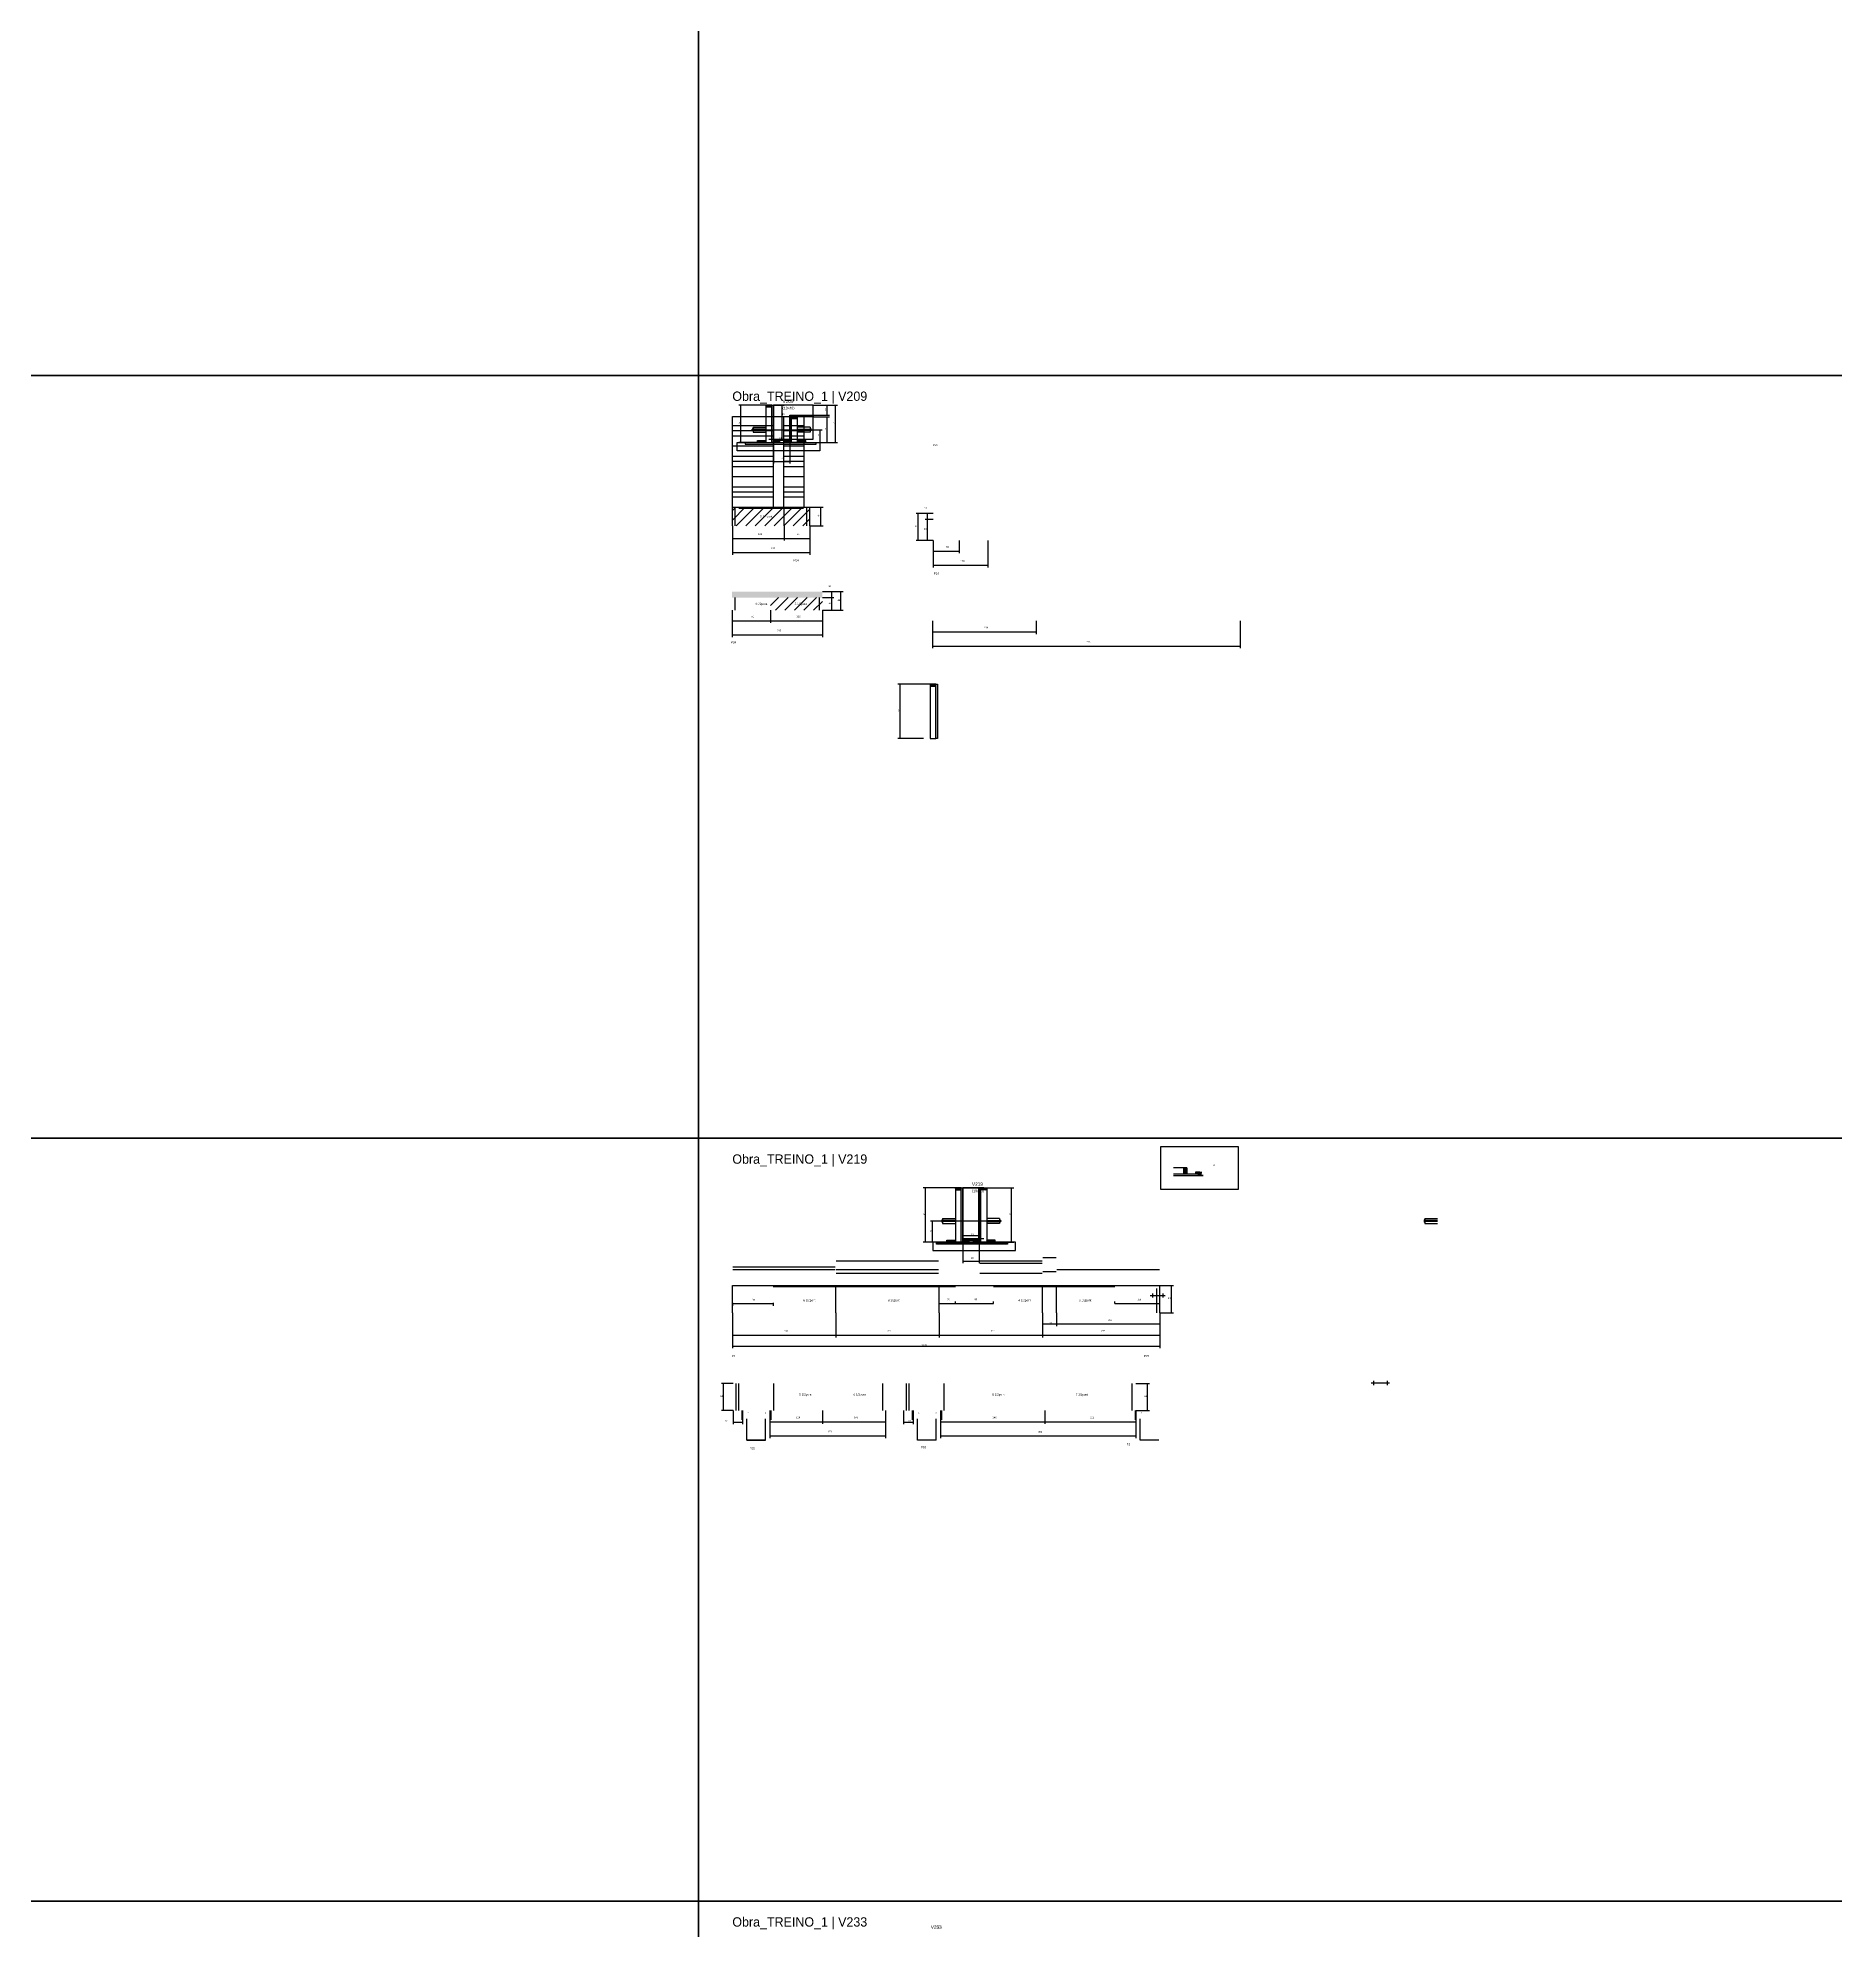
# Model space of a CAD drawing. Header units: metres. Extents: x -41 to 34840, y -36000 to 1848.
# Drawn here: x 4241 to 8482, y -12668 to -8203 of the extents above; entities that cross this region are included whole.
import ezdxf

# ---------------------------------------------------------------- set-up
doc = ezdxf.new("R2010")
doc.units = ezdxf.units.M
for name, color, linetype in [('barrote', 126, 'Continuous'), ('CELL_BORDER', 8, 'Continuous'), ('CONCRETO', 251, 'Continuous'), ('COTA', 4, 'Continuous'), ('Cota Seção (2x)', 4, 'Continuous'), ('cotas', 4, 'Continuous'), ('Hachura', 253, 'Continuous'), ('LABEL_ID', 3, 'Continuous'), ('Madeira', 126, 'Continuous'), ('NOMENCLATURA', 7, 'Continuous'), ('Painéis', 200, 'Continuous'), ('REAPROVEITAMENTO', 251, 'Continuous'), ('SARR_2.2x7', 40, 'Continuous'), ('SCO-___-LAJ', 4, 'Continuous'), ('TENSOR', 2, 'Continuous'), ('Texto Seção', 7, 'Continuous')]:
    doc.layers.add(name, color=color, linetype=linetype)

msp = doc.modelspace()

# ---------------------------------------------------------------- hatches: boundary and pattern name
at = {"layer": 'COTA'}
h = msp.add_hatch(dxfattribs=at)
h.set_pattern_fill('AR-CONC', scale=0.03)
h.paths.add_polyline_path([(6092.4, -9510.2), (5879.4, -9510.2), (5879.4, -9510.2), (5879.4, -9524.2), (5879.4, -9524.2), (6092.4, -9524.2), (6092.4, -9524.2), (6092.4, -9510.2)])
at = {"layer": 'Hachura'}
h = msp.add_hatch(dxfattribs=at)
h.set_pattern_fill('ANSI31', scale=0.5)
h.paths.add_polyline_path([(5973.3, -9074.4), (5973.3, -9070), (5973.3, -9070), (5959.3, -9070), (5959.3, -9070), (5959.3, -9074.4), (5959.3, -9074.4), (5973.3, -9074.4)])
h = msp.add_hatch(color=8, dxfattribs=at)
h.dxf.hatch_style = 1
h.paths.add_polyline_path([(5973.3, -9070), (5977.3, -9070), (5977.3, -9070), (5977.3, -9158), (5977.3, -9158), (5973.3, -9158), (5973.3, -9158), (5973.3, -9070)])
h = msp.add_hatch(color=8, dxfattribs=at)
h.dxf.hatch_style = 1
h.paths.add_polyline_path([(6015.3, -9098), (6015.3, -9094), (6015.3, -9094), (6070.9, -9094), (6070.9, -9094), (6070.9, -9098), (6070.9, -9098), (6015.3, -9098)])
h = msp.add_hatch(color=8, dxfattribs=at)
h.dxf.hatch_style = 1
h.paths.add_polyline_path([(6019.3, -9098), (6015.3, -9098), (6015.3, -9098), (6015.3, -9158), (6015.3, -9158), (6019.3, -9158), (6019.3, -9158), (6019.3, -9098)])
h = msp.add_hatch(dxfattribs=at)
h.set_pattern_fill('ANSI31', scale=0.5)
h.paths.add_polyline_path([(6019.3, -9102.4), (6019.3, -9098), (6019.3, -9098), (6033.3, -9098), (6033.3, -9098), (6033.3, -9102.4), (6033.3, -9102.4), (6019.3, -9102.4)])
h = msp.add_hatch(color=8, dxfattribs=at)
h.dxf.hatch_style = 1
h.paths.add_polyline_path([(5977.3, -9153.6), (5977.3, -9150), (5977.3, -9150), (6015.3, -9150), (6015.3, -9150), (6015.3, -9153.6), (6015.3, -9153.6), (5977.3, -9153.6)])
h = msp.add_hatch(dxfattribs=at)
h.set_pattern_fill('ANSI31', scale=0.5)
h.paths.add_polyline_path([(5939.3, -9158), (5939.3, -9153.6), (5939.3, -9153.6), (5959.3, -9153.6), (5959.3, -9153.6), (5959.3, -9158), (5959.3, -9158), (5939.3, -9158)])
h = msp.add_hatch(dxfattribs=at)
h.set_pattern_fill('ANSI31', scale=0.5)
h.paths.add_polyline_path([(5977.3, -9158), (5977.3, -9153.6), (5977.3, -9153.6), (5991.3, -9153.6), (5991.3, -9153.6), (5991.3, -9158), (5991.3, -9158), (5977.3, -9158)])
h = msp.add_hatch(dxfattribs=at)
h.set_pattern_fill('ANSI31', scale=0.5)
h.paths.add_polyline_path([(6015.3, -9158), (6015.3, -9153.6), (6015.3, -9153.6), (6001.3, -9153.6), (6001.3, -9153.6), (6001.3, -9158), (6001.3, -9158), (6015.3, -9158)])
h = msp.add_hatch(dxfattribs=at)
h.set_pattern_fill('ANSI31', scale=0.5)
h.paths.add_polyline_path([(6053.3, -9158), (6053.3, -9153.6), (6053.3, -9153.6), (6033.3, -9153.6), (6033.3, -9153.6), (6033.3, -9158), (6033.3, -9158), (6053.3, -9158)])
h = msp.add_hatch(dxfattribs=at)
h.set_pattern_fill('ANSI31', scale=0.5)
h.paths.add_polyline_path([(6360.5, -9732.8), (6360.5, -9728.4), (6360.5, -9728.4), (6346.5, -9728.4), (6346.5, -9728.4), (6346.5, -9732.8), (6346.5, -9732.8), (6360.5, -9732.8)])
h = msp.add_hatch(color=8, dxfattribs=at)
h.dxf.hatch_style = 1
h.paths.add_polyline_path([(6360.5, -9728.4), (6364.5, -9728.4), (6364.5, -9728.4), (6364.5, -9856.4), (6364.5, -9856.4), (6360.5, -9856.4), (6360.5, -9856.4), (6360.5, -9728.4)])
h = msp.add_hatch(dxfattribs=at)
h.set_pattern_fill('ANSI31', scale=0.5)
h.paths.add_polyline_path([(6952.3, -10884), (6945.3, -10884), (6945.3, -10870), (6952.3, -10870)])
h = msp.add_hatch(dxfattribs=at)
h.set_pattern_fill('ANSI31', scale=0.5)
h.paths.add_polyline_path([(6987.3, -10884), (6983.1, -10879.6), (6983.1, -10879.6), (6973.2, -10879.6), (6973.2, -10879.6), (6973.2, -10884), (6973.2, -10884), (6987.3, -10884)])
h = msp.add_hatch(dxfattribs=at)
h.set_pattern_fill('ANSI31', scale=0.5)
h.paths.add_polyline_path([(6420.3, -10921.5), (6420.3, -10917.1), (6420.3, -10917.1), (6406.3, -10917.1), (6406.3, -10917.1), (6406.3, -10921.5), (6406.3, -10921.5), (6420.3, -10921.5)])
h = msp.add_hatch(color=8, dxfattribs=at)
h.dxf.hatch_style = 1
h.paths.add_polyline_path([(6420.3, -10917.1), (6424.3, -10917.1), (6424.3, -10917.1), (6424.3, -11045.1), (6424.3, -11045.1), (6420.3, -11045.1), (6420.3, -11045.1), (6420.3, -10917.1)])
h = msp.add_hatch(color=8, dxfattribs=at)
h.dxf.hatch_style = 1
h.paths.add_polyline_path([(6466.3, -10917.1), (6462.3, -10917.1), (6462.3, -10917.1), (6462.3, -11045.1), (6462.3, -11045.1), (6466.3, -11045.1), (6466.3, -11045.1), (6466.3, -10917.1)])
h = msp.add_hatch(dxfattribs=at)
h.set_pattern_fill('ANSI31', scale=0.5)
h.paths.add_polyline_path([(6466.3, -10921.5), (6466.3, -10917.1), (6466.3, -10917.1), (6480.3, -10917.1), (6480.3, -10917.1), (6480.3, -10921.5), (6480.3, -10921.5), (6466.3, -10921.5)])
h = msp.add_hatch(dxfattribs=at)
h.set_pattern_fill('ANSI31', scale=0.5)
h.paths.add_polyline_path([(6386.3, -11045.1), (6386.3, -11040.7), (6386.3, -11040.7), (6406.3, -11040.7), (6406.3, -11040.7), (6406.3, -11045.1), (6406.3, -11045.1), (6386.3, -11045.1)])
h = msp.add_hatch(color=8, dxfattribs=at)
h.dxf.hatch_style = 1
h.paths.add_polyline_path([(6462.3, -11040.7), (6462.3, -11037.1), (6462.3, -11037.1), (6424.3, -11037.1), (6424.3, -11037.1), (6424.3, -11040.7), (6424.3, -11040.7), (6462.3, -11040.7)])
h = msp.add_hatch(dxfattribs=at)
h.set_pattern_fill('ANSI31', scale=0.5)
h.paths.add_polyline_path([(6424.3, -11045.1), (6424.3, -11040.7), (6424.3, -11040.7), (6438.3, -11040.7), (6438.3, -11040.7), (6438.3, -11045.1), (6438.3, -11045.1), (6424.3, -11045.1)])
h = msp.add_hatch(dxfattribs=at)
h.set_pattern_fill('ANSI31', scale=0.5)
h.paths.add_polyline_path([(6462.3, -11045.1), (6462.3, -11040.7), (6462.3, -11040.7), (6448.3, -11040.7), (6448.3, -11040.7), (6448.3, -11045.1), (6448.3, -11045.1), (6462.3, -11045.1)])
h = msp.add_hatch(dxfattribs=at)
h.set_pattern_fill('ANSI31', scale=0.5)
h.paths.add_polyline_path([(6500.3, -11045.1), (6500.3, -11040.7), (6500.3, -11040.7), (6480.3, -11040.7), (6480.3, -11040.7), (6480.3, -11045.1), (6480.3, -11045.1), (6500.3, -11045.1)])
at = {"layer": 'REAPROVEITAMENTO'}
h = msp.add_hatch(dxfattribs=at)
h.set_pattern_fill('ANSI31', scale=5)
h.paths.add_polyline_path([(5880, -9310.9), (5880, -9354.9), (5880, -9354.9), (6063, -9354.9), (6063, -9354.9), (6063, -9310.9), (6063, -9310.9), (5880, -9310.9)])
h = msp.add_hatch(dxfattribs=at)
h.set_pattern_fill('ANSI31', scale=5)
h.paths.add_polyline_path([(5970.4, -9524.2), (5970.4, -9554.2), (5970.4, -9554.2), (6092.4, -9554.2), (6092.4, -9554.2), (6092.4, -9524.2), (6092.4, -9524.2), (5970.4, -9524.2)])

# ---------------------------------------------------------------- linework, layer by layer
for p, q in [((5927.3, -9125), (5927.3, -9131)), ((5929.3, -9125), (5927.3, -9125)), ((5929.3, -9131), (5927.3, -9131)), ((5929.3, -9122), (5929.3, -9134)), ((5929.3, -9122), (5959.3, -9122)), ((5959.3, -9127), (5929.3, -9127)), ((5959.3, -9129), (5929.3, -9129)), ((5929.3, -9134), (5959.3, -9134)), ((6063.3, -9122), (6033.3, -9122)), ((6033.3, -9127), (6063.3, -9127)), ((6033.3, -9129), (6063.3, -9129)), ((6063.3, -9134), (6033.3, -9134)), ((6063.3, -9122), (6063.3, -9134)), ((6065.3, -9125), (6063.3, -9125)), ((6063.3, -9131), (6065.3, -9131)), ((6065.3, -9125), (6065.3, -9131)), ((6374.3, -10992.2), (6374.3, -10998.2)), ((6374.3, -10992.2), (6376.3, -10992.2)), ((6376.3, -10998.2), (6374.3, -10998.2)), ((6376.3, -10989.2), (6376.3, -11001.2)), ((6376.3, -10989.2), (6406.3, -10989.2)), ((6406.3, -10994.2), (6376.3, -10994.2)), ((6406.3, -10996.2), (6376.3, -10996.2)), ((6376.3, -11001.2), (6406.3, -11001.2)), ((6510.3, -10989.2), (6480.3, -10989.2)), ((6480.3, -10994.2), (6510.3, -10994.2)), ((6480.3, -10996.2), (6510.3, -10996.2)), ((6510.3, -11001.2), (6480.3, -11001.2)), ((6510.3, -10989.2), (6510.3, -11001.2)), ((6510.3, -10992.2), (6512.3, -10992.2)), ((6510.3, -10998.2), (6512.3, -10998.2)), ((6512.3, -10992.2), (6512.3, -10998.2)), ((7512.3, -10992.2), (7512.3, -10998.2)), ((7514.3, -10992.2), (7512.3, -10992.2)), ((7514.3, -10998.2), (7512.3, -10998.2)), ((7514.3, -10989.2), (7514.3, -11001.2)), ((7514.3, -10989.2), (7544.3, -10989.2)), ((7544.3, -10994.2), (7514.3, -10994.2)), ((7544.3, -10996.2), (7514.3, -10996.2)), ((7514.3, -11001.2), (7544.3, -11001.2))]:
    msp.add_line(p, q)
at = {"layer": 'barrote'}
for points in [[(6086.7, -9178), (5891.6, -9178), (5891.6, -9158), (6086.7, -9158)], [(6352.8, -11065.1), (6548, -11065.1), (6548, -11045.1), (6352.8, -11045.1)]]:
    msp.add_lwpolyline(points, close=True, dxfattribs=at)
at = {"layer": 'CELL_BORDER'}
for points in [[(2900, -9000), (5800, -9000), (5800, -7200), (2900, -7200)], [(5800, -9000), (8700, -9000), (8700, -7200), (5800, -7200)], [(2900, -10800), (5800, -10800), (5800, -9000), (2900, -9000)], [(5800, -10800), (8700, -10800), (8700, -9000), (5800, -9000)], [(2900, -12600), (5800, -12600), (5800, -10800), (2900, -10800)], [(5800, -12600), (8700, -12600), (8700, -10800), (5800, -10800)], [(2900, -14400), (5800, -14400), (5800, -12600), (2900, -12600)], [(5800, -14400), (8700, -14400), (8700, -12600), (5800, -12600)]]:
    msp.add_lwpolyline(points, close=True, dxfattribs=at)
at = {"layer": 'CONCRETO'}
for points in [[(6070.9, -9094), (6070.9, -9070), (5977.3, -9070), (5977.3, -9098), (5977.3, -9098), (5977.3, -9150), (6015.3, -9150), (6015.3, -9094)], [(5977.3, -9150), (6070.9, -9150), (6070.9, -9070), (5977.3, -9070)], [(6424.3, -10917.1), (6424.3, -10917.1), (6462.3, -10917.1), (6462.3, -10945.1), (6462.3, -10945.1), (6462.3, -11037.1), (6424.3, -11037.1), (6424.3, -10917.1)], [(6424.3, -11037.1), (6462.3, -11037.1), (6462.3, -10917.1), (6424.3, -10917.1)]]:
    msp.add_lwpolyline(points, close=True, dxfattribs=at)
at = {"layer": 'COTA'}
for p, q in [((5959.3, -9070), (5895.4, -9070)), ((5900.4, -9158), (5900.4, -9070)), ((6070.9, -9070), (6128.3, -9070)), ((6070.9, -9070), (6108.9, -9070)), ((6070.9, -9094), (6108.9, -9094)), ((6070.9, -9098), (6108.9, -9098)), ((6103.9, -9094), (6103.9, -9070)), ((6103.9, -9158), (6103.9, -9098)), ((6123.3, -9158), (6123.3, -9070)), ((6068.6, -9128), (6092.1, -9128)), ((6087.1, -9158), (6087.1, -9128)), ((5943.7, -9158), (5895.4, -9158)), ((5977.3, -9158), (5977.3, -9207.7)), ((6015.3, -9158), (6015.3, -9207.7)), ((6048.9, -9158), (6128.3, -9158)), ((6048.9, -9158), (6108.9, -9158)), ((6068.6, -9158), (6092.1, -9158)), ((5977.3, -9202.7), (6015.3, -9202.7)), ((6063, -9310.9), (6094.1, -9310.9)), ((6089.1, -9354.9), (6089.1, -9310.9)), ((6354.1, -9325.8), (6313.5, -9325.8)), ((6318.5, -9389.8), (6318.5, -9325.8)), ((6354.1, -9325.8), (6335.2, -9325.8)), ((6340.2, -9339.8), (6340.2, -9325.8)), ((5880, -9354.9), (5880, -9389.4)), ((5880, -9354.9), (5880, -9423)), ((6002, -9354.9), (6002, -9389.4)), ((6002, -9354.9), (6002, -9389.4)), ((6063, -9354.9), (6063, -9389.4)), ((6063, -9354.9), (6063, -9423)), ((6063, -9354.9), (6094.1, -9354.9)), ((6354.1, -9339.8), (6335.2, -9339.8)), ((6354.1, -9339.8), (6335.2, -9339.8)), ((6340.2, -9389.8), (6340.2, -9339.8)), ((5880, -9384.4), (6002, -9384.4)), ((5880, -9418), (6063, -9418)), ((6002, -9384.4), (6063, -9384.4)), ((6354.1, -9389.8), (6313.5, -9389.8)), ((6354.1, -9389.8), (6335.2, -9389.8)), ((6354.1, -9389.8), (6354.1, -9419.3)), ((6354.1, -9389.8), (6354.1, -9452.9)), ((6354.1, -9414.3), (6415.1, -9414.3)), ((6415.1, -9389.8), (6415.1, -9419.3)), ((6483.1, -9389.8), (6483.1, -9452.9)), ((6354.1, -9447.9), (6483.1, -9447.9)), ((6092.4, -9510.2), (6141.4, -9510.2)), ((6092.4, -9510.2), (6119.8, -9510.2)), ((6114.8, -9524.2), (6114.8, -9510.2)), ((6136.4, -9554.2), (6136.4, -9510.2)), ((5879.4, -9554.2), (5879.4, -9583.7)), ((5879.4, -9554.2), (5879.4, -9617.2)), ((5970.4, -9554.2), (5970.4, -9583.7)), ((5970.4, -9554.2), (5970.4, -9583.7)), ((6092.4, -9524.2), (6119.8, -9524.2)), ((6092.4, -9524.2), (6119.8, -9524.2)), ((6092.4, -9554.2), (6092.4, -9583.7)), ((6092.4, -9554.2), (6092.4, -9617.2)), ((6092.4, -9554.2), (6141.4, -9554.2)), ((6092.4, -9554.2), (6119.8, -9554.2)), ((6114.8, -9554.2), (6114.8, -9524.2)), ((5879.4, -9578.7), (5970.4, -9578.7)), ((5970.4, -9578.7), (6092.4, -9578.7)), ((6352.6, -9578.7), (6352.6, -9610.2)), ((6352.6, -9578.7), (6352.6, -9643.8)), ((6596.6, -9578.7), (6596.6, -9610.2)), ((7078.6, -9578.7), (7078.6, -9643.8)), ((5879.4, -9612.2), (6092.4, -9612.2)), ((6352.6, -9605.2), (6596.6, -9605.2)), ((6352.6, -9638.8), (7078.6, -9638.8)), ((6346.5, -9728.4), (6270.8, -9728.4)), ((6275.8, -9856.4), (6275.8, -9728.4)), ((6330.9, -9856.4), (6270.8, -9856.4)), ((6990.7, -10887.6), (6978.1, -10887.6)), ((6983.1, -10887.6), (6983.1, -10879.6)), ((6983.1, -10879.6), (6988.1, -10879.6)), ((6406.3, -10917.1), (6330.6, -10917.1)), ((6335.6, -11045.1), (6335.6, -10917.1)), ((6480.3, -10917.1), (6544.1, -10917.1)), ((6539.1, -11045.1), (6539.1, -10917.1)), ((6371, -10995.2), (6347.4, -10995.2)), ((6352.4, -11045.1), (6352.4, -10995.2)), ((6390.7, -11045.1), (6330.6, -11045.1)), ((6371, -11045.1), (6347.4, -11045.1)), ((6424.3, -11045.1), (6424.3, -11094.9)), ((6462.3, -11045.1), (6462.3, -11094.9)), ((6495.9, -11045.1), (6544.1, -11045.1)), ((6424.3, -11089.9), (6462.3, -11089.9)), ((5880, -11211.5), (5880, -11295.1)), ((5880, -11211.5), (5880, -11269.7)), ((6124, -11211.5), (6124, -11269.7)), ((6124, -11211.5), (6124, -11269.7)), ((6368, -11211.5), (6368, -11269.7)), ((6368, -11211.5), (6368, -11269.7)), ((6612, -11211.5), (6612, -11269.7)), ((6612, -11211.5), (6612, -11269.7)), ((6888.7, -11211.5), (6888.7, -11269.7)), ((6888.7, -11211.5), (6888.7, -11295.1)), ((5880, -11264.7), (6124, -11264.7)), ((5880, -11290.1), (6888.7, -11290.1)), ((6124, -11264.7), (6368, -11264.7)), ((6368, -11264.7), (6612, -11264.7)), ((6612, -11264.7), (6888.7, -11264.7)), ((5902.2, -11442.3), (5902.2, -11463.9)), ((5902.2, -11458.9), (5904.2, -11458.9)), ((5904.2, -11442.3), (5904.2, -11463.9)), ((5968.8, -11442.3), (5968.8, -11473.8)), ((5968.8, -11442.3), (5968.8, -11507.4)), ((5968.8, -11442.3), (5968.8, -11463.9)), ((5968.8, -11458.9), (5970.8, -11458.9)), ((5968.8, -11468.8), (6092.8, -11468.8)), ((5970.8, -11442.3), (5970.8, -11463.9)), ((6092.8, -11442.3), (6092.8, -11473.8)), ((6092.8, -11442.3), (6092.8, -11473.8)), ((6092.8, -11468.8), (6241.8, -11468.8)), ((6241.8, -11442.3), (6241.8, -11473.8)), ((6241.8, -11442.3), (6241.8, -11507.4)), ((6304.6, -11442.3), (6304.6, -11463.9)), ((6304.6, -11458.9), (6306.6, -11458.9)), ((6306.6, -11442.3), (6306.6, -11463.9)), ((6371.2, -11442.3), (6371.2, -11473.8)), ((6371.2, -11442.3), (6371.2, -11507.4)), ((6371.2, -11442.3), (6371.2, -11463.9)), ((6371.2, -11458.9), (6373.2, -11458.9)), ((6371.2, -11468.8), (6617.2, -11468.8)), ((6373.2, -11442.3), (6373.2, -11463.9)), ((6617.2, -11442.3), (6617.2, -11473.8)), ((6617.2, -11442.3), (6617.2, -11473.8)), ((6617.2, -11468.8), (6832.2, -11468.8)), ((6830.2, -11442.3), (6830.2, -11463.9)), ((6830.2, -11458.9), (6832.2, -11458.9)), ((6832.2, -11442.3), (6832.2, -11473.8)), ((6832.2, -11442.3), (6832.2, -11507.4)), ((6832.2, -11442.3), (6832.2, -11463.9)), ((5968.8, -11502.4), (6241.8, -11502.4)), ((6371.2, -11502.4), (6832.2, -11502.4))]:
    msp.add_line(p, q, dxfattribs=at)
at = {"layer": 'Cota Seção (2x)'}
for p, q in [((5966.3, -9070), (6002.2, -9070)), ((5997.2, -9150), (5997.2, -9070)), ((5966.3, -9150), (6002.2, -9150)), ((5977.3, -9158), (5977.3, -9145)), ((5977.3, -9150), (6015.3, -9150)), ((6015.3, -9158), (6015.3, -9145)), ((6473.3, -10917.1), (6456.8, -10917.1)), ((6461.8, -11037.1), (6461.8, -10917.1)), ((6424.3, -11045.1), (6424.3, -11024.1)), ((6462.3, -11045.1), (6462.3, -11024.1)), ((6424.3, -11029.1), (6462.3, -11029.1)), ((6473.3, -11037.1), (6456.8, -11037.1)), ((6888.7, -11147.5), (6921, -11147.5)), ((6916, -11211.5), (6916, -11147.5)), ((5880, -11188.2), (5880, -11195.1)), ((5880, -11190.1), (5976, -11190.1)), ((5976, -11188.2), (5976, -11195.1)), ((6368, -11190.1), (6368, -11185.1)), ((6368, -11190.1), (6406.5, -11190.1)), ((6406.5, -11190.1), (6406.5, -11185.1)), ((6406.5, -11190.1), (6406.5, -11185.1)), ((6406.5, -11190.1), (6496.5, -11190.1)), ((6496.5, -11190.1), (6496.5, -11185.1)), ((6782.7, -11190.1), (6782.7, -11185.1)), ((6782.7, -11190.1), (6888.7, -11190.1)), ((6888.7, -11190.1), (6888.7, -11185.1)), ((6612, -11211.5), (6612, -11243.1)), ((6612, -11238.1), (6644.7, -11238.1)), ((6644.7, -11211.5), (6644.7, -11243.1)), ((6644.7, -11211.5), (6644.7, -11243.1)), ((6644.7, -11238.1), (6888.7, -11238.1)), ((6888.7, -11211.5), (6921, -11211.5)), ((6888.7, -11211.5), (6888.7, -11243.1)), ((5881.7, -11378.3), (5854.5, -11378.3)), ((5859.5, -11442.3), (5859.5, -11378.3)), ((6832.2, -11378.3), (6864.6, -11378.3)), ((6859.6, -11442.3), (6859.6, -11378.3)), ((5881.7, -11442.3), (5854.5, -11442.3)), ((5881.7, -11442.3), (5881.7, -11474.5)), ((5881.7, -11469.5), (5904.2, -11469.5)), ((5904.2, -11442.3), (5904.2, -11474.5)), ((6283.6, -11442.3), (6283.6, -11474.5)), ((6283.6, -11469.5), (6306.6, -11469.5)), ((6306.6, -11442.3), (6306.6, -11474.5)), ((6832.2, -11442.3), (6864.6, -11442.3))]:
    msp.add_line(p, q, dxfattribs=at)
at = {"layer": 'Cotas'}
msp.add_lwpolyline([(6891.4, -10819), (7073.3, -10819), (7073.3, -10920.5), (6891.4, -10920.5)], close=True, dxfattribs=at)
at = {"layer": 'Madeira'}
for points in [[(5973.3, -9074.4), (5973.3, -9070), (5959.3, -9070), (5959.3, -9074.4)], [(5973.3, -9070), (5959.3, -9070), (5959.3, -9158), (5973.3, -9158)], [(6019.3, -9102.4), (6019.3, -9098), (6033.3, -9098), (6033.3, -9102.4)], [(6019.3, -9098), (6033.3, -9098), (6033.3, -9158), (6019.3, -9158)], [(6086.7, -9178), (5891.6, -9178), (5891.6, -9158), (6086.7, -9158)], [(5939.3, -9158), (5939.3, -9153.6), (5959.3, -9153.6), (5959.3, -9158)], [(5977.3, -9158), (5977.3, -9153.6), (5991.3, -9153.6), (5991.3, -9158)], [(6015.3, -9158), (6015.3, -9153.6), (6001.3, -9153.6), (6001.3, -9158)], [(6053.3, -9158), (6053.3, -9153.6), (6033.3, -9153.6), (6033.3, -9158)], [(6360.5, -9732.8), (6360.5, -9728.4), (6346.5, -9728.4), (6346.5, -9732.8)], [(6360.5, -9728.4), (6346.5, -9728.4), (6346.5, -9856.4), (6360.5, -9856.4)], [(6952.3, -10870), (6952.3, -10884), (6945.3, -10884), (6945.3, -10870)], [(6973.2, -10884), (6987.3, -10884), (6983.1, -10879.6), (6973.2, -10879.6)], [(6420.3, -10921.5), (6420.3, -10917.1), (6406.3, -10917.1), (6406.3, -10921.5)], [(6420.3, -10917.1), (6406.3, -10917.1), (6406.3, -11045.1), (6420.3, -11045.1)], [(6466.3, -10921.5), (6466.3, -10917.1), (6480.3, -10917.1), (6480.3, -10921.5)], [(6466.3, -10917.1), (6480.3, -10917.1), (6480.3, -11045.1), (6466.3, -11045.1)], [(6352.8, -11065.1), (6548, -11065.1), (6548, -11045.1), (6352.8, -11045.1)], [(6386.3, -11045.1), (6386.3, -11040.7), (6406.3, -11040.7), (6406.3, -11045.1)], [(6424.3, -11045.1), (6424.3, -11040.7), (6438.3, -11040.7), (6438.3, -11045.1)], [(6462.3, -11045.1), (6462.3, -11040.7), (6448.3, -11040.7), (6448.3, -11045.1)], [(6500.3, -11045.1), (6500.3, -11040.7), (6480.3, -11040.7), (6480.3, -11045.1)]]:
    msp.add_lwpolyline(points, close=True, dxfattribs=at)
msp.add_lwpolyline([(6952.3, -10884), (6952.3, -10870), (6920.9, -10870)], dxfattribs=at)
at = {"layer": 'NOMENCLATURA'}
for p, q in [((6866.2, -11171), (6901, -11171)), ((6871.2, -11166), (6871.2, -11176)), ((6896, -11166), (6896, -11176)), ((7430.4, -11377.5), (7387.7, -11377.5)), ((7392.7, -11372.5), (7392.7, -11382.5)), ((7425.4, -11372.5), (7425.4, -11382.5)), ((5914.4, -11512.6), (5914.4, -11462.2)), ((5958.6, -11512.6), (5958.6, -11462.2)), ((6316.8, -11512.6), (6316.8, -11462.2)), ((6361, -11512.6), (6361, -11462.2)), ((6842.4, -11512.6), (6842.4, -11462.2)), ((5914.4, -11512.6), (5958.6, -11512.6)), ((5958.6, -11512.6), (5914.4, -11512.6)), ((6361, -11512.6), (6316.8, -11512.6)), ((6361, -11512.6), (6316.8, -11512.6)), ((6886.7, -11512.6), (6842.4, -11512.6))]:
    msp.add_line(p, q, dxfattribs=at)
at = {"layer": 'Painéis'}
for p, q in [((5880, -9097), (5977.5, -9097)), ((5880, -9310.9), (5880, -9097)), ((5977.3, -9158), (5977.3, -9070)), ((5977.5, -9310.9), (5977.5, -9097)), ((5977.5, -9097), (6001.5, -9097)), ((5977.5, -9310.9), (5977.5, -9097)), ((6001.5, -9310.9), (6001.5, -9097)), ((6001.5, -9097), (6049.5, -9097)), ((6001.5, -9310.9), (6001.5, -9097)), ((6015.3, -9094), (6070.9, -9094)), ((6015.3, -9098), (6015.3, -9094)), ((6015.3, -9158), (6015.3, -9098)), ((6049.5, -9310.9), (6049.5, -9097)), ((6070.9, -9098), (6070.9, -9094)), ((5977.3, -9150), (6015.3, -9150)), ((5977.3, -9153.6), (5977.3, -9150)), ((6015.3, -9153.6), (6015.3, -9150)), ((5880, -9310.9), (6063, -9310.9)), ((5880, -9354.9), (5880, -9310.9)), ((5880, -9310.9), (5977.5, -9310.9)), ((5977.5, -9310.9), (6001.5, -9310.9)), ((6001.5, -9310.9), (6049.5, -9310.9)), ((6002, -9354.9), (6002, -9310.9)), ((6063, -9354.9), (6063, -9310.9)), ((6920.8, -10887.6), (6990.7, -10887.6)), ((6920.9, -10884), (6987.3, -10884)), ((6424.3, -11045.1), (6424.3, -10917.1)), ((6462.3, -11045.1), (6462.3, -10917.1)), ((6424.3, -11037.1), (6462.3, -11037.1)), ((6424.3, -11040.7), (6424.3, -11037.1)), ((6462.3, -11040.7), (6462.3, -11037.1)), ((5880, -11147.5), (6888.7, -11147.5)), ((5880, -11211.5), (5880, -11147.5)), ((6124, -11211.5), (6124, -11147.5)), ((6368, -11211.5), (6368, -11147.5)), ((6612, -11211.5), (6612, -11147.5)), ((6644.7, -11211.5), (6644.7, -11147.5)), ((6888.7, -11211.5), (6888.7, -11147.5))]:
    msp.add_line(p, q, dxfattribs=at)
for points in [[(5973.3, -9070), (5977.3, -9070), (5977.3, -9158), (5973.3, -9158)], [(6015.3, -9098), (6015.3, -9094), (6070.9, -9094), (6070.9, -9098)], [(6019.3, -9098), (6015.3, -9098), (6015.3, -9158), (6019.3, -9158)], [(5977.3, -9153.6), (5977.3, -9150), (6015.3, -9150), (6015.3, -9153.6)], [(6360.5, -9728.4), (6364.5, -9728.4), (6364.5, -9856.4), (6360.5, -9856.4)], [(6420.3, -10917.1), (6424.3, -10917.1), (6424.3, -11045.1), (6420.3, -11045.1)], [(6466.3, -10917.1), (6462.3, -10917.1), (6462.3, -11045.1), (6466.3, -11045.1)], [(6462.3, -11040.7), (6462.3, -11037.1), (6424.3, -11037.1), (6424.3, -11040.7)]]:
    msp.add_lwpolyline(points, close=True, dxfattribs=at)
at = {"layer": 'SARR_2.2x7'}
for p, q in [((5881, -9118.1), (5976.5, -9118.1)), ((5881, -9130.1), (5976.5, -9130.1)), ((5881, -9142.2), (5976.5, -9142.2)), ((6002.5, -9118.1), (6048.5, -9118.1)), ((6002.5, -9130.1), (6048.5, -9130.1)), ((6002.5, -9142.2), (6048.5, -9142.2)), ((5881, -9166.3), (5976.5, -9166.3)), ((5881, -9190.4), (5976.5, -9190.4)), ((6002.5, -9166.3), (6048.5, -9166.3)), ((6002.5, -9190.4), (6048.5, -9190.4)), ((5881, -9202.5), (5976.5, -9202.5)), ((5881, -9214.5), (5976.5, -9214.5)), ((5881, -9238.6), (5976.5, -9238.6)), ((6002.5, -9202.5), (6048.5, -9202.5)), ((6002.5, -9214.5), (6048.5, -9214.5)), ((6002.5, -9238.6), (6048.5, -9238.6)), ((5881, -9262.7), (5976.5, -9262.7)), ((5881, -9274.8), (5976.5, -9274.8)), ((5881, -9286.8), (5976.5, -9286.8)), ((6002.5, -9262.7), (6048.5, -9262.7)), ((6002.5, -9274.8), (6048.5, -9274.8)), ((6002.5, -9286.8), (6048.5, -9286.8)), ((5887, -9354.9), (5887, -9310.9)), ((5895, -9313.1), (6002, -9313.1)), ((6002, -9313.1), (6048, -9313.1)), ((6056, -9354.9), (6056, -9310.9)), ((5886.4, -9554.2), (5886.4, -9524.2)), ((6085.4, -9554.2), (6085.4, -9524.2)), ((5881, -11103.6), (6122.8, -11103.6)), ((5881, -11109.9), (6122.8, -11109.9)), ((6124.8, -11088.9), (6366.8, -11088.9)), ((6124.8, -11109.9), (6366.8, -11109.9)), ((6463.8, -11088.9), (6610.8, -11088.9)), ((6463.8, -11094.8), (6610.8, -11094.8)), ((6612.8, -11081.6), (6643.8, -11081.6)), ((6612.8, -11114.6), (6643.8, -11114.6)), ((6645.8, -11109.9), (6887.8, -11109.9)), ((5976, -11149.7), (6124, -11149.7)), ((6124, -11149.7), (6368, -11149.7)), ((6124.8, -11118.2), (6366.8, -11118.2)), ((6368, -11149.7), (6406.5, -11149.7)), ((6463.8, -11118.2), (6610.8, -11118.2)), ((6496.5, -11149.7), (6612, -11149.7)), ((6612, -11149.7), (6782.7, -11149.7)), ((6881.7, -11211.5), (6881.7, -11154.5)), ((5888.7, -11442.3), (5888.7, -11378.3)), ((5895.2, -11442.3), (5895.2, -11378.3)), ((5977.8, -11442.3), (5977.8, -11378.3)), ((6234.8, -11442.3), (6234.8, -11378.3)), ((6290.6, -11442.3), (6290.6, -11378.3)), ((6297.6, -11442.3), (6297.6, -11378.3)), ((6380.2, -11442.3), (6380.2, -11378.3)), ((6823.2, -11442.3), (6823.2, -11378.3))]:
    msp.add_line(p, q, dxfattribs=at)
at = {"layer": 'SCO-___-LAJ'}
for points in [[(6077.7, -9159.3), (5910.4, -9159.3), (5910.4, -9162.5), (6077.7, -9162.5)], [(6361.8, -11046.5), (6529.1, -11046.5), (6529.1, -11049.7), (6361.8, -11049.7)]]:
    msp.add_lwpolyline(points, close=True, dxfattribs=at)
at = {"layer": 'TENSOR'}
for p, q in [((5924.3, -9128), (6068.6, -9128)), ((6515.3, -10995.2), (6371, -10995.2))]:
    msp.add_line(p, q, dxfattribs=at)

# ---------------------------------------------------------------- texts
at = {"layer": 'COTA'}
for s, p in [('12', (6098.4, -9082)), ('44', (5894.9, -9114)), ('15', (6081.6, -9143)), ('30', (6098.4, -9128)), ('44', (6117.8, -9114)), ('19', (5996.3, -9197.2)), ('44', (6081, -9332.9)), ('14', (6332.1, -9314.7)), ('122', (5941, -9376.4)), ('61', (6032.5, -9376.3)), ('64', (6310.4, -9357.8)), ('50', (6332, -9364.8)), ('183', (5971.5, -9409.7)), ('61', (6384.6, -9406.2)), ('129', (6418.6, -9439.8)), ('14', (6106.7, -9499.1)), ('30', (6106.6, -9539.2)), ('44', (6128.4, -9532.2)), ('91', (5924.9, -9570.6)), ('122', (6031.4, -9570.7)), ('244', (6474.6, -9597.1)), ('213', (5985.9, -9604)), ('726', (6715.6, -9630.6)), ('64', (6270.3, -9792.4)), ('4', (7014.7, -10865.2)), ('64', (6330.1, -10981.1)), ('64', (6533.6, -10981.1)), ('25', (6346.9, -11020.1)), ('19', (6443.3, -11084.4)), ('244', (6002, -11256.6)), ('244', (6246, -11256.6)), ('1009', (6326.3, -11290.1)), ('244', (6490, -11256.6)), ('277', (6750.3, -11256.6)), ('2', (5916.2, -11450.9)), ('2', (5956.8, -11450.9)), ('124', (6030.8, -11460.7)), ('149', (6167.3, -11460.7)), ('2', (6318.7, -11450.9)), ('2', (6359.2, -11450.9)), ('246', (6494.2, -11460.7)), ('215', (6724.7, -11460.7)), ('2', (6844.3, -11450.9)), ('273', (6105.3, -11494.1)), ('461', (6601.7, -11494.3))]:
    msp.add_text(s, height=4, dxfattribs=at).set_placement(p)
at = {"layer": 'Cota Seção (2x)'}
for s, p in [('40', (5997.2, -9093.5)), ('19', (5989.8, -9150)), ('60', (6461.8, -10957.1)), ('19', (6443.3, -11029.1)), ('96', (5928, -11182)), ('38', (6387.2, -11181.9)), ('90', (6451.5, -11182)), ('106', (6835.7, -11182)), ('64', (6907.9, -11179.5)), ('33', (6628.3, -11238.1)), ('244', (6766.7, -11230.1)), ('64', (5851.4, -11410.3)), ('64', (6851.5, -11410.3)), ('22', (5862.1, -11469.5)), ('23', (6295.1, -11469.5))]:
    msp.add_text(s, height=4, dxfattribs=at).set_placement(p)
at = {"layer": 'LABEL_ID'}
for s, p in [('Obra_TREINO_1 | V209', (5880, -9060)), ('Obra_TREINO_1 | V219', (5880, -10860)), ('Obra_TREINO_1 | V233', (5880, -12660))]:
    msp.add_text(s, height=22, dxfattribs=at).set_placement(p)
at = {"layer": 'NOMENCLATURA'}
for s, p in [('P27', (6353.8, -9166.5)), ('5 1/2pont', (5945.6, -9335.2)), ('P24', (6024.4, -9438.7)), ('P24', (6355.3, -9469.8)), ('4 1/2pont', (5933.5, -9541.4)), ('5 1/2pont', (6027.1, -9541.4)), ('P24', (5876.5, -9632.2)), ('6 1/2pont', (6047.4, -11184.7)), ('8 1/2pont', (6247.2, -11184.7)), ('4 1/2pont', (6554.8, -11184.7)), ('6 1/2pont', (6698.1, -11184.7)), ('P1', (5879.3, -11316.2)), ('P25', (6851.1, -11316.2)), ('5 1/2pont', (6037.8, -11407.1)), ('6 1/2pont', (6166, -11407.1)), ('8 1/2pont', (6493.3, -11407.1)), ('7 1/2pont', (6690.4, -11407.1)), ('P1', (6810.5, -11524.3)), ('P25', (5920.8, -11534.5)), ('P10', (6325.2, -11531.3))]:
    msp.add_text(s, height=5, dxfattribs=at).set_placement(p)
at = {"layer": 'Texto Seção'}
for s, height, p in [('V209', 8, (5998.5, -9065)), ('(19x40)', 6, (5998.5, -9080)), ('V219', 8, (6445.5, -10912.1)), ('(19x60)', 6, (6445.5, -10927.1)), ('V233', 8, (6348.3, -12665))]:
    msp.add_text(s, height=height, dxfattribs=at).set_placement(p)

doc.saveas('drawing.dxf')
